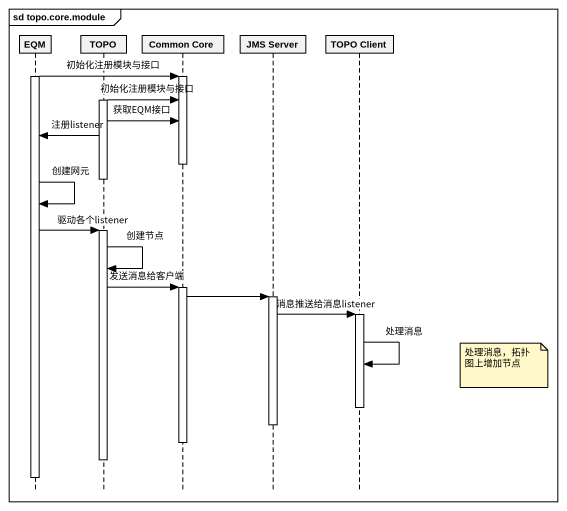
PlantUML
@startuml
mainframe sd topo.core.module
hide footbox
participant EQM
participant TOPO
participant "Common Core" as Common_Core
participant "JMS Server" as JMS_Server
participant "TOPO Client" as TOPO_Client

activate EQM
EQM -> Common_Core : 初始化注册模块与接口
activate Common_Core
activate TOPO
TOPO -> Common_Core : 初始化注册模块与接口
TOPO -> Common_Core : 获取EQM接口
TOPO -> EQM : 注册listener
deactivate Common_Core
deactivate TOPO
EQM -> EQM : 创建网元
EQM -> TOPO : 驱动各个listener
activate TOPO
TOPO -> TOPO : 创建节点
TOPO -> Common_Core : 发送消息给客户端
activate Common_Core
Common_Core -> JMS_Server
activate JMS_Server
JMS_Server -> TOPO_Client : 消息推送给消息listener
activate TOPO_Client
TOPO_Client -> TOPO_Client : 处理消息
note right of TOPO_Client : 处理消息，拓扑图上增加节点
deactivate TOPO_Client
deactivate JMS_Server
deactivate Common_Core
deactivate TOPO
deactivate EQM
@enduml
